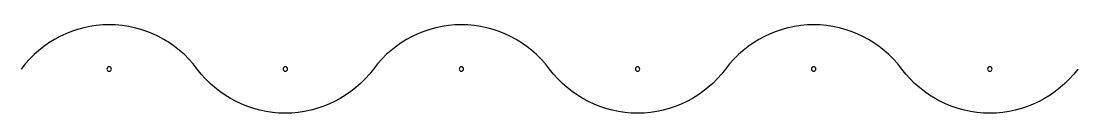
# Model space of a CAD drawing. Header units: metres. Extents: x 35115 to 36843, y -3779 to -3635.
import ezdxf

# ---------------------------------------------------------------- set-up
doc = ezdxf.new("R2010")
doc.units = ezdxf.units.M

msp = doc.modelspace()

# ---------------------------------------------------------------- linework, layer by layer
msp.add_lwpolyline([(36843.17, -3706.67, -0.5), (36555.17, -3706.67, 0.5), (36267.17, -3706.67, -0.5), (35979.17, -3706.67, 0.5), (35691.17, -3706.67, -0.5), (35403.17, -3706.67, 0.5), (35115.17, -3706.67)], format="xyb")
for points in [[(35255.57, -3706.67, 1), (35262.77, -3706.67, 1)], [(35543.57, -3706.67, 1), (35550.77, -3706.67, 1)], [(35831.57, -3706.67, 1), (35838.77, -3706.67, 1)], [(36119.57, -3706.67, 1), (36126.77, -3706.67, 1)], [(36407.57, -3706.67, 1), (36414.77, -3706.67, 1)], [(36695.57, -3706.67, 1), (36702.77, -3706.67, 1)]]:
    msp.add_lwpolyline(points, format="xyb", close=True)

doc.saveas('drawing.dxf')
